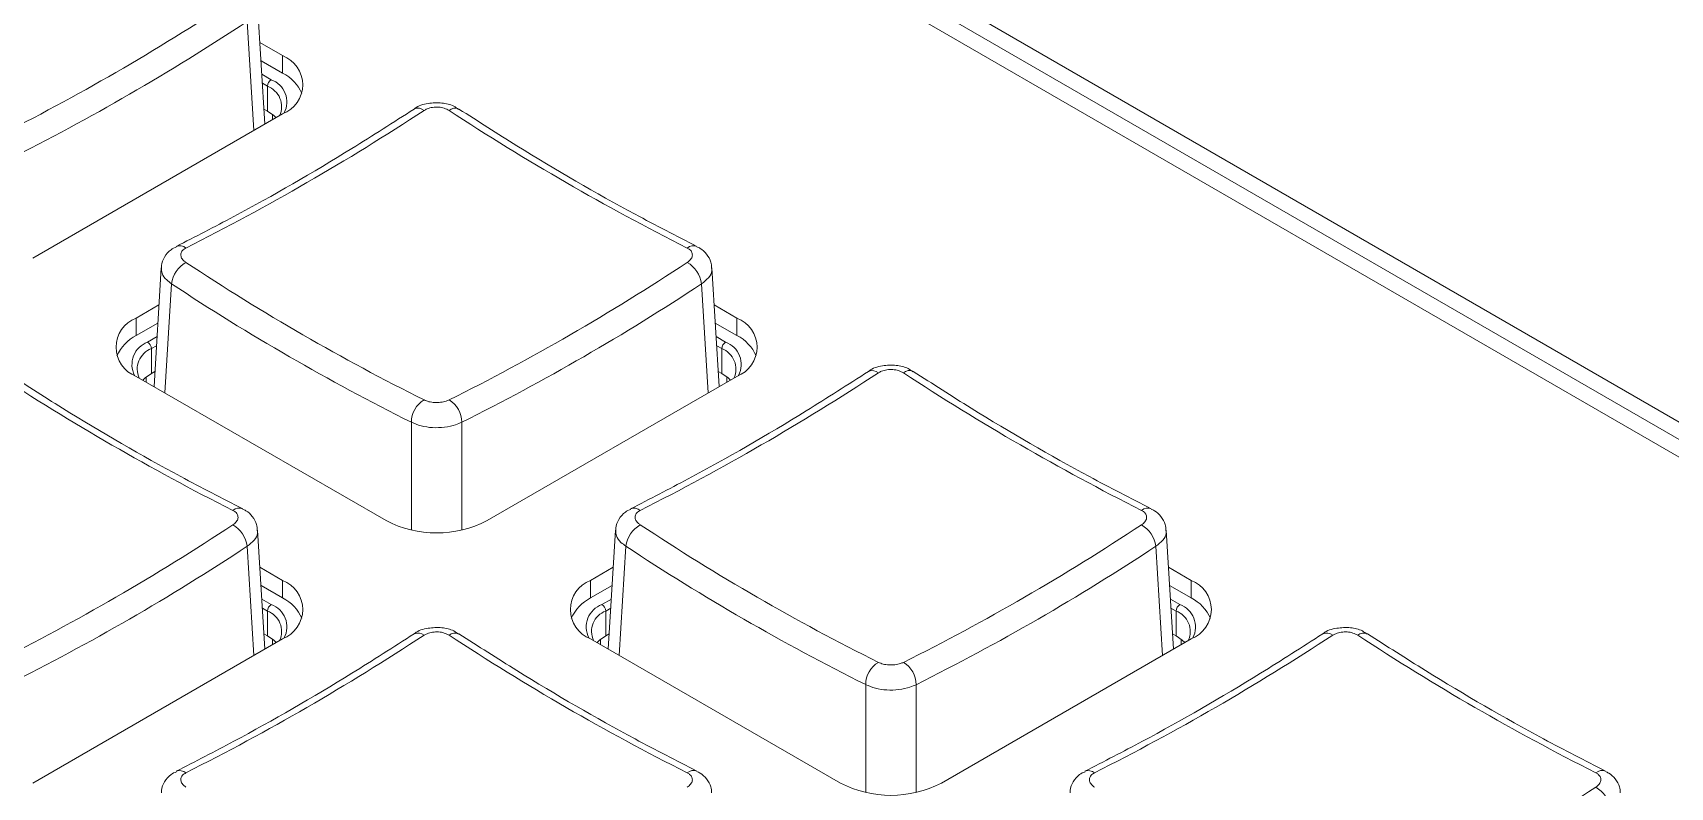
# Model space of a CAD drawing. Header units: millimetres. Extents: x 69 to 580, y 43 to 425.
# Drawn here: x 455.39 to 478.32, y 359.38 to 369.94 of the extents above; entities that cross this region are included whole.
import ezdxf

# ---------------------------------------------------------------- set-up
doc = ezdxf.new("R2010")
doc.units = ezdxf.units.MM

msp = doc.modelspace()

# ---------------------------------------------------------------- linework, layer by layer
at = {"color": 7, "linetype": 'Continuous', "lineweight": 15}
for p, q in [((549.2342, 323.6282), (406.8229, 405.8405)), ((549.2342, 323.3832), (406.8229, 405.5955)), ((455.6309, 377.1744), (518.7579, 340.732)), ((458.6368, 368.6637), (458.5362, 370.3258)), ((458.8858, 369.6238), (458.5676, 369.8075)), ((458.8858, 369.3789), (458.5829, 369.5537)), ((458.8858, 369.3789), (458.8858, 369.6238)), ((458.6736, 368.8481), (458.6736, 369.1952)), ((458.6736, 368.8481), (458.6239, 368.8769)), ((455.3856, 366.7868), (458.8858, 368.8074)), ((457.1847, 366.652), (457.0842, 364.9898)), ((465.0007, 364.9898), (464.9002, 366.652)), ((457.1533, 366.1337), (456.8352, 365.95)), ((465.2497, 365.95), (464.9315, 366.1337)), ((456.8352, 365.705), (456.8352, 365.95)), ((457.138, 365.8799), (456.8352, 365.705)), ((465.2497, 365.705), (464.9469, 365.8799)), ((465.2497, 365.705), (465.2497, 365.95)), ((457.0473, 365.1743), (457.0473, 365.5213)), ((465.0376, 365.1743), (465.0376, 365.5213)), ((457.0971, 365.203), (457.0473, 365.1743)), ((465.0376, 365.1743), (464.9878, 365.203)), ((456.8352, 365.1336), (460.3353, 363.113)), ((461.7496, 363.113), (465.2497, 365.1336)), ((458.6368, 361.316), (458.5362, 362.9782)), ((463.5487, 362.9782), (463.4481, 361.316)), ((471.3647, 361.316), (471.2642, 362.9782)), ((458.8858, 362.2762), (458.5676, 362.4598)), ((463.5173, 362.4598), (463.1991, 362.2762)), ((471.6137, 362.2762), (471.2955, 362.4598)), ((458.8858, 362.0312), (458.5829, 362.206)), ((458.8858, 362.0312), (458.8858, 362.2762)), ((463.1991, 362.0312), (463.1991, 362.2762)), ((463.502, 362.206), (463.1991, 362.0312)), ((471.6137, 362.0312), (471.3109, 362.206)), ((471.6137, 362.0312), (471.6137, 362.2762)), ((458.6736, 361.5005), (458.6736, 361.8475)), ((463.4113, 361.5005), (463.4113, 361.8475)), ((471.4016, 361.5005), (471.4016, 361.8475)), ((458.6736, 361.5005), (458.6239, 361.5292)), ((463.461, 361.5292), (463.4113, 361.5005)), ((471.4016, 361.5005), (471.3518, 361.5292)), ((455.3856, 359.4391), (458.8858, 361.4598)), ((463.1991, 361.4598), (466.6993, 359.4391)), ((468.1135, 359.4391), (471.6137, 361.4598))]:
    msp.add_line(p, q, dxfattribs=at)
at = {"color": 8, "linetype": 'Continuous', "lineweight": 15}
for p, q in [((458.4831, 368.575), (458.3906, 370.1033)), ((458.5944, 369.3634), (458.7267, 369.287)), ((458.6736, 369.1952), (458.6021, 369.2365)), ((458.7443, 368.8004), (458.7443, 368.7258)), ((457.3303, 366.4295), (457.2378, 364.9011)), ((464.847, 364.9011), (464.7546, 366.4295)), ((456.9943, 365.6132), (457.1265, 365.6895)), ((464.9584, 365.6895), (465.0906, 365.6132)), ((457.1188, 365.5626), (457.0473, 365.5213)), ((465.0376, 365.5213), (464.9661, 365.5626)), ((456.9766, 365.1266), (456.9766, 365.0519)), ((465.1083, 365.1266), (465.1083, 365.0519)), ((460.6891, 362.9811), (460.6891, 364.4905)), ((461.3958, 364.4905), (461.3958, 362.9811)), ((458.4831, 361.2273), (458.3906, 362.7556)), ((463.6942, 362.7556), (463.6018, 361.2273)), ((471.211, 361.2273), (471.1186, 362.7556)), ((458.5944, 362.0157), (458.7267, 361.9394)), ((463.3582, 361.9394), (463.4904, 362.0157)), ((471.3224, 362.0157), (471.4546, 361.9394)), ((458.6736, 361.8475), (458.6021, 361.8888)), ((463.4828, 361.8888), (463.4113, 361.8475)), ((471.4016, 361.8475), (471.33, 361.8888)), ((458.7443, 361.4527), (458.7443, 361.3781)), ((463.3405, 361.4527), (463.3405, 361.3781)), ((471.4723, 361.4527), (471.4723, 361.3781)), ((467.0531, 359.3073), (467.0531, 360.8166)), ((467.7597, 360.8166), (467.7597, 359.3073))]:
    msp.add_line(p, q, dxfattribs=at)
at = {"color": 7, "linetype": 'Continuous', "lineweight": 15, "flags": 128}
for points in [[(458.7944, 368.7547), (458.7607, 368.7869), (458.6736, 368.8481)], [(457.0473, 365.1743), (456.9602, 365.1131), (456.9266, 365.0808)], [(465.1583, 365.0808), (465.1247, 365.1131), (465.0376, 365.1743)], [(458.7944, 361.407), (458.7607, 361.4392), (458.6736, 361.5005)], [(463.4113, 361.5005), (463.3242, 361.4392), (463.2905, 361.407)], [(471.5223, 361.407), (471.4886, 361.4392), (471.4016, 361.5005)]]:
    msp.add_lwpolyline(points, dxfattribs=at)
at = {"color": 7, "linetype": 'Continuous', "lineweight": 15}
for centre, radius, start, end in [((440.6218, 396.9813), 31.86, 296.53262, 303.46201), ((440.6984, 396.8718), 32.0868, 296.53254, 303.46209), ((458.7308, 369.2156), 0.4366, 290.78337, 69.21644), ((458.6191, 368.8562), 0.5868, 23.81696, 62.96819), ((458.7888, 369.1899), 0.1153, 122.6058, 177.39358), ((458.5679, 368.9105), 0.3037, 335.19275, 69.62063), ((442.1485, 397.4297), 34.1591, 296.76607, 303.22856), ((479.9362, 397.4295), 34.1589, 236.77142, 243.23396), ((457.7322, 366.3755), 0.4055, 119.57859, 172.34923), ((475.0991, 393.3074), 31.86, 236.53799, 243.46739), ((446.986, 393.3071), 31.8596, 296.53257, 303.46205), ((464.3527, 366.3755), 0.4055, 7.65023, 60.42133), ((475.0228, 393.1985), 32.0875, 236.53798, 243.46739), ((447.0622, 393.1982), 32.0872, 296.53257, 303.46205), ((456.9901, 365.5418), 0.4366, 110.78342, 249.21649), ((465.0948, 365.5418), 0.4366, 290.78345, 69.21636), ((457.1018, 365.1824), 0.5868, 117.03177, 156.18265), ((464.983, 365.1824), 0.5868, 23.81702, 62.96814), ((457.1531, 365.2366), 0.3037, 110.38053, 204.80648), ((456.9322, 365.5161), 0.1153, 2.60495, 57.39485), ((465.1527, 365.5161), 0.1153, 122.6058, 177.39358), ((464.9318, 365.2366), 0.3037, 335.19261, 69.62065), ((473.5721, 393.7554), 34.1586, 236.77139, 243.23398), ((448.5125, 393.7559), 34.1591, 296.76607, 303.22856), ((486.3002, 393.7557), 34.1589, 236.77142, 243.23396), ((461.0489, 364.4924), 0.3598, 120.36478, 180.31616), ((461.036, 364.4924), 0.3598, 359.68407, 59.63511), ((461.0424, 364.4777), 1.537, 242.60968, 297.39032), ((440.622, 389.6332), 31.8595, 296.53257, 303.46206), ((457.9887, 362.7016), 0.4055, 7.65105, 60.42148), ((464.0962, 362.7016), 0.4055, 119.57871, 172.34935), ((481.4631, 389.6336), 31.86, 236.53799, 243.46739), ((453.3499, 389.6333), 31.8597, 296.53258, 303.46205), ((470.7166, 362.7016), 0.4055, 7.65025, 60.42132), ((440.6983, 389.5244), 32.0872, 296.53257, 303.46205), ((481.3868, 389.5247), 32.0875, 236.53798, 243.46739), ((453.4262, 389.5244), 32.0872, 296.53258, 303.46204), ((458.7308, 361.868), 0.4366, 290.78349, 69.21651), ((463.354, 361.868), 0.4366, 110.78339, 249.21657), ((471.4588, 361.868), 0.4366, 290.78345, 69.21635), ((458.6191, 361.5085), 0.5868, 23.8173, 62.96829), ((463.4658, 361.5085), 0.5868, 117.03161, 156.1827), ((471.347, 361.5085), 0.5868, 23.817, 62.9681), ((458.7888, 361.8423), 0.1153, 122.60519, 177.3942), ((458.5679, 361.5628), 0.3037, 335.19355, 69.61971), ((463.517, 361.5628), 0.3037, 110.38072, 204.80609), ((463.2961, 361.8423), 0.1153, 2.60539, 57.39461), ((471.5167, 361.8423), 0.1153, 122.6058, 177.39358), ((471.2958, 361.5628), 0.3037, 335.19287, 69.62041), ((442.1485, 390.082), 34.1591, 296.76606, 303.22856), ((479.9361, 390.0816), 34.1586, 236.77139, 243.23398), ((454.8765, 390.082), 34.159, 296.76605, 303.22857), ((492.6642, 390.0818), 34.1588, 236.77142, 243.23396), ((467.4129, 360.8186), 0.3598, 120.36497, 180.31609), ((467.3999, 360.8186), 0.3598, 359.68409, 59.63509), ((467.4064, 360.8039), 1.537, 242.60968, 297.39032), ((459.7138, 385.9596), 31.8598, 296.53259, 303.46203), ((477.0806, 359.0278), 0.4055, 7.65029, 60.42128)]:
    msp.add_arc(centre, radius, start, end, dxfattribs=at)
at = {"color": 8, "linetype": 'Continuous', "lineweight": 15}
for centre, radius, start, end in [((458.6103, 368.9728), 0.3351, 333.1628, 69.67849), ((460.7819, 368.7593), 0.1288, 48.62804, 113.97085), ((461.3022, 368.7646), 0.1243, 64.67659, 132.70974), ((457.4457, 366.8256), 0.136, 50.57827, 111.93507), ((464.6386, 366.8295), 0.1326, 67.22631, 130.28722), ((457.1106, 365.2989), 0.3351, 110.32142, 206.83729), ((464.9743, 365.2989), 0.3351, 333.16252, 69.67866), ((467.1459, 365.0855), 0.1288, 48.62826, 113.97051), ((467.6661, 365.0908), 0.1243, 64.67666, 132.70927), ((458.2747, 363.1557), 0.1326, 67.22714, 130.28639), ((463.8096, 363.1518), 0.136, 50.57685, 111.93649), ((471.0026, 363.1557), 0.1326, 67.22687, 130.28661), ((458.6103, 361.6251), 0.3351, 333.16232, 69.67852), ((463.4746, 361.6251), 0.3351, 110.32162, 206.83725), ((471.3382, 361.6251), 0.3351, 333.16275, 69.67845), ((460.7819, 361.4116), 0.1288, 48.62679, 113.9712), ((461.3022, 361.4169), 0.1243, 64.68008, 132.70631), ((473.5098, 361.4116), 0.1288, 48.62849, 113.97028), ((474.0301, 361.417), 0.1243, 64.67662, 132.7095), ((457.4457, 359.478), 0.136, 50.57685, 111.93649), ((464.6386, 359.4818), 0.1326, 67.2277, 130.28578), ((470.1736, 359.478), 0.136, 50.57685, 111.93654), ((477.3665, 359.4818), 0.1326, 67.227, 130.28652)]:
    msp.add_arc(centre, radius, start, end, dxfattribs=at)
at = {"color": 7, "linetype": 'Continuous', "lineweight": 15}
for points, knots in [([(460.7292, 368.8767), (460.4386, 368.6907), (459.5956, 368.151), (458.482, 367.5099), (457.6636, 367.0897), (457.3948, 366.9517)], [0, 0, 0, 0, 0.2610219, 0.7573406, 1, 1, 1, 1]), ([(461.3509, 368.871), (461.329, 368.8871), (461.2618, 368.9362), (461.1098, 368.9695), (460.9206, 368.9605), (460.7825, 368.9239), (460.7327, 368.8776), (460.7302, 368.8752)], [0, 0, 0, 0, 0.1275088, 0.3902946, 0.6779249, 0.9837454, 1, 1, 1, 1]), ([(461.2179, 368.8559), (461.1962, 368.8675), (461.1529, 368.8908), (461.07, 368.9053), (460.9858, 368.9022), (460.9155, 368.8837), (460.8808, 368.8638), (460.867, 368.8559)], [0, 0, 0, 0, 0.2147708, 0.4295448, 0.6441986, 0.8587954, 1, 1, 1, 1]), ([(464.6901, 366.9517), (464.401, 367.1004), (463.5622, 367.5316), (462.4485, 368.1763), (461.6258, 368.7036), (461.3557, 368.8767)], [0, 0, 0, 0, 0.2609573, 0.7573225, 1, 1, 1, 1]), ([(457.3987, 366.9455), (457.3723, 366.9338), (457.3035, 366.9035), (457.2299, 366.8105), (457.1842, 366.716), (457.1888, 366.6622), (457.1897, 366.6514)], [0, 0, 0, 0, 0.2224768, 0.5800394, 0.9155782, 1, 1, 1, 1]), ([(457.532, 366.9307), (457.5143, 366.9196), (457.4789, 366.8973), (457.4567, 366.8512), (457.4615, 366.8023), (457.4897, 366.7595), (457.52, 366.7371), (457.532, 366.7282)], [0, 0, 0, 0, 0.2147683, 0.4295434, 0.6441968, 0.8587926, 1, 1, 1, 1]), ([(464.5529, 366.7282), (464.5706, 366.742), (464.606, 366.7698), (464.6282, 366.8194), (464.6234, 366.8676), (464.5952, 366.906), (464.5649, 366.9237), (464.5529, 366.9307)], [0, 0, 0, 0, 0.21476922, 0.42954894, 0.64419469, 0.85879281, 1, 1, 1, 1]), ([(464.8946, 366.6517), (464.8932, 366.6792), (464.8897, 366.7495), (464.8295, 366.8467), (464.7579, 366.9186), (464.7037, 366.941), (464.6876, 366.9476)], [0, 0, 0, 0, 0.2133724, 0.5451788, 0.8654334, 1, 1, 1, 1]), ([(458.3261, 363.2779), (458.0371, 363.4265), (457.1982, 363.8578), (456.0845, 364.5024), (455.2619, 365.0297), (454.9918, 365.2029)], [0, 0, 0, 0, 0.2609573, 0.7573225, 1, 1, 1, 1]), ([(467.0931, 365.2029), (466.8026, 365.0168), (465.9596, 364.4771), (464.846, 363.836), (464.0275, 363.4159), (463.7588, 363.2779)], [0, 0, 0, 0, 0.2610219, 0.7573406, 1, 1, 1, 1]), ([(467.7149, 365.1972), (467.6929, 365.2132), (467.6258, 365.2624), (467.4737, 365.2957), (467.2845, 365.2866), (467.1465, 365.2501), (467.0966, 365.2037), (467.0941, 365.2014)], [0, 0, 0, 0, 0.1275088, 0.3902941, 0.6779245, 0.9837454, 1, 1, 1, 1]), ([(467.5818, 365.1821), (467.5602, 365.1937), (467.5168, 365.2169), (467.434, 365.2315), (467.3498, 365.2283), (467.2795, 365.2098), (467.2448, 365.19), (467.231, 365.1821)], [0, 0, 0, 0, 0.2147697, 0.4295449, 0.6441987, 0.8587952, 1, 1, 1, 1]), ([(471.054, 363.2779), (470.765, 363.4265), (469.9261, 363.8578), (468.8124, 364.5024), (467.9898, 365.0297), (467.7197, 365.2029)], [0, 0, 0, 0, 0.2609573, 0.7573225, 1, 1, 1, 1]), ([(460.867, 364.8029), (460.8887, 364.7941), (460.932, 364.7764), (461.0149, 364.7653), (461.099, 364.7677), (461.1694, 364.7818), (461.2041, 364.7969), (461.2179, 364.8029)], [0, 0, 0, 0, 0.2147714, 0.4295452, 0.6441952, 0.8587953, 1, 1, 1, 1]), ([(461.3958, 364.4905), (461.368, 364.4779), (461.2981, 364.4462), (461.1564, 364.4168), (460.9869, 364.4117), (460.8201, 364.435), (460.7328, 364.472), (460.6891, 364.4905)], [0, 0, 0, 0, 0.1411814, 0.3557847, 0.5704634, 0.7852572, 1, 1, 1, 1]), ([(458.1889, 363.0543), (458.2066, 363.0682), (458.242, 363.096), (458.2642, 363.1456), (458.2594, 363.1938), (458.2312, 363.2322), (458.2009, 363.2498), (458.1889, 363.2568)], [0, 0, 0, 0, 0.2147728, 0.4295473, 0.6441983, 0.8587935, 1, 1, 1, 1]), ([(458.5306, 362.9778), (458.5292, 363.0053), (458.5257, 363.0757), (458.4655, 363.1729), (458.3939, 363.2448), (458.3397, 363.2672), (458.3237, 363.2738)], [0, 0, 0, 0, 0.2133701, 0.5451775, 0.8654323, 1, 1, 1, 1]), ([(463.7626, 363.2716), (463.7362, 363.26), (463.6675, 363.2297), (463.5939, 363.1367), (463.5482, 363.0422), (463.5528, 362.9884), (463.5537, 362.9776)], [0, 0, 0, 0, 0.2224765, 0.5800386, 0.9155776, 1, 1, 1, 1]), ([(463.896, 363.2568), (463.8783, 363.2457), (463.8429, 363.2235), (463.8206, 363.1774), (463.8255, 363.1284), (463.8537, 363.0856), (463.884, 363.0632), (463.896, 363.0543)], [0, 0, 0, 0, 0.2147688, 0.4295446, 0.6441965, 0.8587936, 1, 1, 1, 1]), ([(470.9168, 363.0543), (470.9345, 363.0682), (470.9699, 363.096), (470.9922, 363.1456), (470.9873, 363.1938), (470.9591, 363.2322), (470.9288, 363.2498), (470.9168, 363.2568)], [0, 0, 0, 0, 0.21476885, 0.42954878, 0.64419454, 0.85879355, 1, 1, 1, 1]), ([(471.2585, 362.9778), (471.2571, 363.0053), (471.2536, 363.0757), (471.1934, 363.1729), (471.1219, 363.2448), (471.0676, 363.2672), (471.0516, 363.2738)], [0, 0, 0, 0, 0.2133725, 0.545179, 0.8654332, 1, 1, 1, 1]), ([(460.7292, 361.529), (460.4386, 361.343), (459.5956, 360.8033), (458.482, 360.1622), (457.6636, 359.742), (457.3948, 359.6041)], [0, 0, 0, 0, 0.261022, 0.7573405, 1, 1, 1, 1]), ([(461.3509, 361.5233), (461.329, 361.5394), (461.2618, 361.5885), (461.1098, 361.6218), (460.9206, 361.6128), (460.7825, 361.5762), (460.7327, 361.5299), (460.7302, 361.5276)], [0, 0, 0, 0, 0.1275084, 0.3902953, 0.6779218, 0.983748, 1, 1, 1, 1]), ([(461.2179, 361.5083), (461.1962, 361.5199), (461.1529, 361.5431), (461.07, 361.5577), (460.9858, 361.5545), (460.9155, 361.536), (460.8808, 361.5162), (460.867, 361.5083)], [0, 0, 0, 0, 0.214769, 0.4295457, 0.6441952, 0.858791, 1, 1, 1, 1]), ([(464.6901, 359.6041), (464.401, 359.7527), (463.5622, 360.184), (462.4485, 360.8286), (461.6258, 361.3559), (461.3557, 361.529)], [0, 0, 0, 0, 0.2609573, 0.7573225, 1, 1, 1, 1]), ([(473.4571, 361.529), (473.1665, 361.343), (472.3235, 360.8033), (471.21, 360.1622), (470.3915, 359.742), (470.1227, 359.6041)], [0, 0, 0, 0, 0.2610219, 0.7573406, 1, 1, 1, 1]), ([(474.0788, 361.5233), (474.0569, 361.5394), (473.9897, 361.5885), (473.8377, 361.6218), (473.6485, 361.6128), (473.5104, 361.5762), (473.4606, 361.5299), (473.4581, 361.5276)], [0, 0, 0, 0, 0.12750881, 0.39029441, 0.67792454, 0.9837454, 1, 1, 1, 1]), ([(473.9458, 361.5083), (473.9241, 361.5199), (473.8808, 361.5431), (473.7979, 361.5577), (473.7138, 361.5545), (473.6435, 361.536), (473.6087, 361.5162), (473.595, 361.5083)], [0, 0, 0, 0, 0.2147708, 0.4295452, 0.6441989, 0.8587953, 1, 1, 1, 1]), ([(477.418, 359.6041), (477.1289, 359.7527), (476.2901, 360.184), (475.1764, 360.8286), (474.3538, 361.3559), (474.0836, 361.529)], [0, 0, 0, 0, 0.2609573, 0.7573225, 1, 1, 1, 1]), ([(467.231, 361.1291), (467.2527, 361.1202), (467.296, 361.1025), (467.3788, 361.0915), (467.463, 361.0939), (467.5333, 361.1079), (467.568, 361.1231), (467.5818, 361.1291)], [0, 0, 0, 0, 0.2147709, 0.4295454, 0.6441952, 0.8587955, 1, 1, 1, 1]), ([(467.7597, 360.8166), (467.732, 360.8041), (467.662, 360.7724), (467.5204, 360.743), (467.3509, 360.7379), (467.184, 360.7611), (467.0967, 360.7981), (467.0531, 360.8166)], [0, 0, 0, 0, 0.1411815, 0.3557847, 0.5704638, 0.7852571, 1, 1, 1, 1]), ([(457.3987, 359.5978), (457.3723, 359.5862), (457.3035, 359.5558), (457.2299, 359.4629), (457.1842, 359.3683), (457.1888, 359.3146), (457.1897, 359.3038)], [0, 0, 0, 0, 0.2224773, 0.5800406, 0.9155773, 1, 1, 1, 1]), ([(457.532, 359.583), (457.5143, 359.5719), (457.4789, 359.5496), (457.4567, 359.5036), (457.4615, 359.4546), (457.4897, 359.4118), (457.52, 359.3894), (457.532, 359.3805)], [0, 0, 0, 0, 0.2147685, 0.4295484, 0.6441968, 0.8587938, 1, 1, 1, 1]), ([(464.5529, 359.3805), (464.5706, 359.3944), (464.606, 359.4222), (464.6282, 359.4717), (464.6234, 359.5199), (464.5952, 359.5583), (464.5649, 359.576), (464.5529, 359.583)], [0, 0, 0, 0, 0.2147725, 0.4295471, 0.6441982, 0.8587943, 1, 1, 1, 1]), ([(464.8946, 359.304), (464.8932, 359.3315), (464.8897, 359.4019), (464.8295, 359.499), (464.7579, 359.5709), (464.7037, 359.5933), (464.6876, 359.6)], [0, 0, 0, 0, 0.2133702, 0.5451777, 0.865432, 1, 1, 1, 1]), ([(470.1266, 359.5978), (470.1002, 359.5862), (470.0314, 359.5558), (469.9578, 359.4629), (469.9121, 359.3683), (469.9167, 359.3146), (469.9176, 359.3038)], [0, 0, 0, 0, 0.2224766, 0.5800388, 0.9155779, 1, 1, 1, 1]), ([(470.2599, 359.583), (470.2422, 359.5719), (470.2068, 359.5496), (470.1846, 359.5036), (470.1894, 359.4546), (470.2176, 359.4118), (470.2479, 359.3894), (470.2599, 359.3805)], [0, 0, 0, 0, 0.2147687, 0.4295441, 0.6441962, 0.8587932, 1, 1, 1, 1]), ([(477.2808, 359.3805), (477.2985, 359.3944), (477.3339, 359.4222), (477.3561, 359.4717), (477.3513, 359.5199), (477.3231, 359.5583), (477.2928, 359.576), (477.2808, 359.583)], [0, 0, 0, 0, 0.2147687, 0.4295487, 0.6441941, 0.858793, 1, 1, 1, 1]), ([(477.6225, 359.304), (477.6211, 359.3315), (477.6176, 359.4019), (477.5574, 359.499), (477.4858, 359.5709), (477.4316, 359.5933), (477.4156, 359.6)], [0, 0, 0, 0, 0.2133722, 0.5451792, 0.8654325, 1, 1, 1, 1])]:
    msp.add_open_spline(points, degree=3, knots=knots, dxfattribs=at)
at = {"color": 8, "linetype": 'Continuous', "lineweight": 15}
for points, knots in [([(457.3303, 366.4295), (457.3062, 366.4469), (457.2456, 366.4909), (457.1893, 366.5689), (457.1896, 366.6264), (457.1897, 366.6514)], [0, 0, 0, 0, 0.2708102, 0.6824543, 1, 1, 1, 1]), ([(464.8933, 366.6515), (464.8957, 366.6378), (464.9037, 366.5921), (464.8599, 366.5112), (464.7897, 366.4567), (464.7546, 366.4295)], [0, 0, 0, 0, 0.17708823, 0.58859374, 1, 1, 1, 1]), ([(458.5293, 362.9777), (458.5317, 362.9639), (458.5398, 362.9183), (458.4959, 362.8374), (458.4257, 362.7829), (458.3906, 362.7556)], [0, 0, 0, 0, 0.1770922, 0.588596, 1, 1, 1, 1]), ([(463.6942, 362.7556), (463.6702, 362.7731), (463.6095, 362.8171), (463.5533, 362.8951), (463.5535, 362.9526), (463.5536, 362.9776)], [0, 0, 0, 0, 0.2708119, 0.6824541, 1, 1, 1, 1]), ([(471.2572, 362.9777), (471.2596, 362.9639), (471.2677, 362.9183), (471.2238, 362.8374), (471.1537, 362.7829), (471.1186, 362.7556)], [0, 0, 0, 0, 0.1770883, 0.5885934, 1, 1, 1, 1])]:
    msp.add_open_spline(points, degree=3, knots=knots, dxfattribs=at)

doc.saveas('drawing.dxf')
